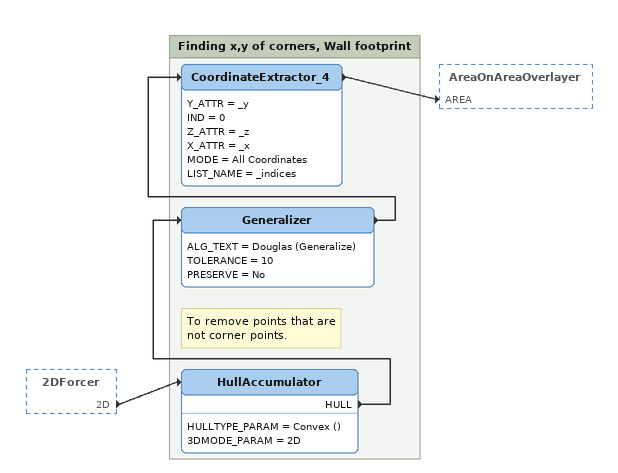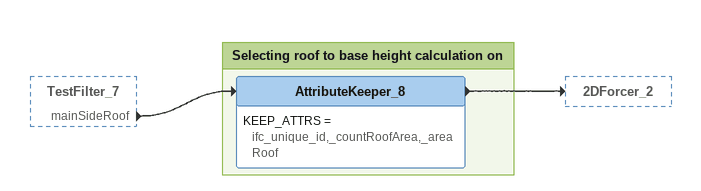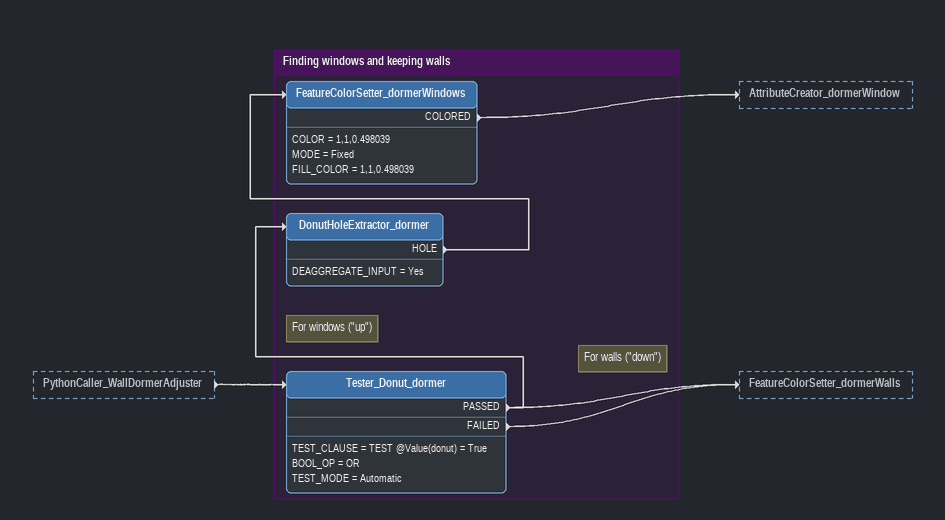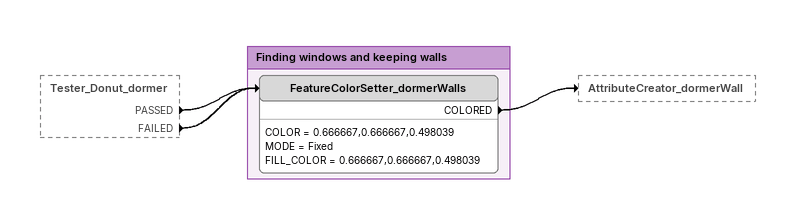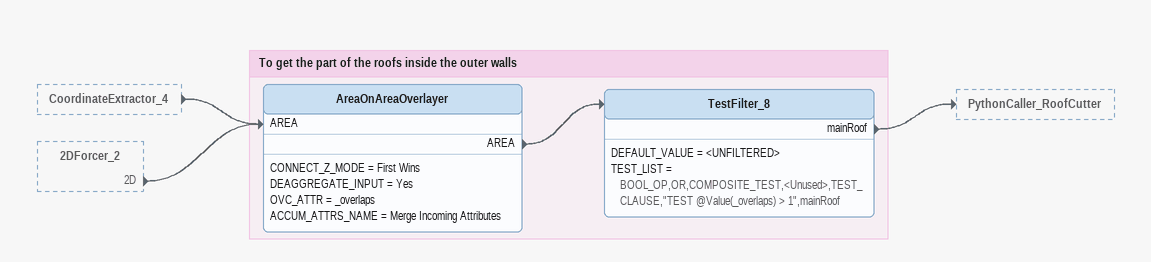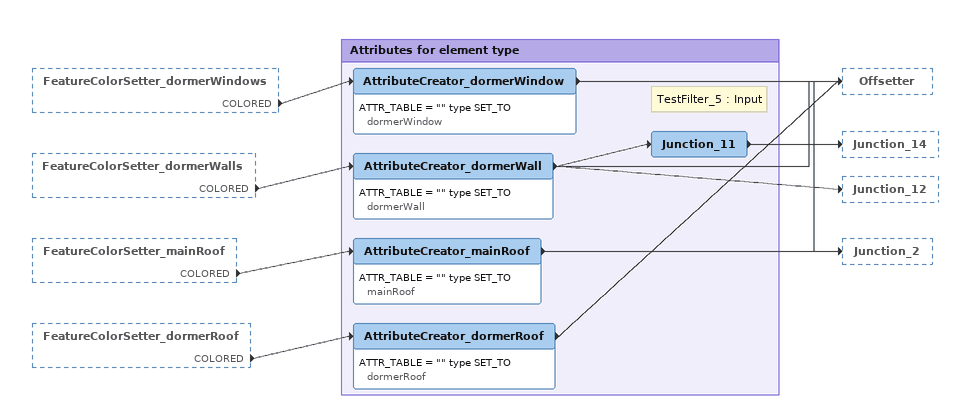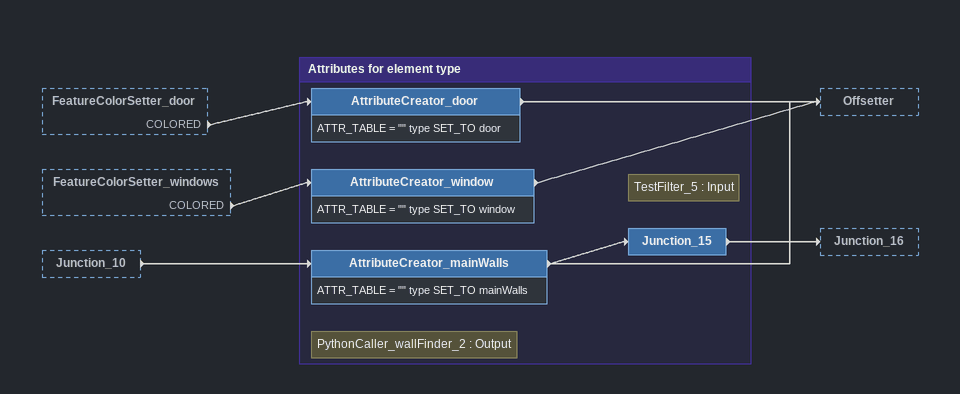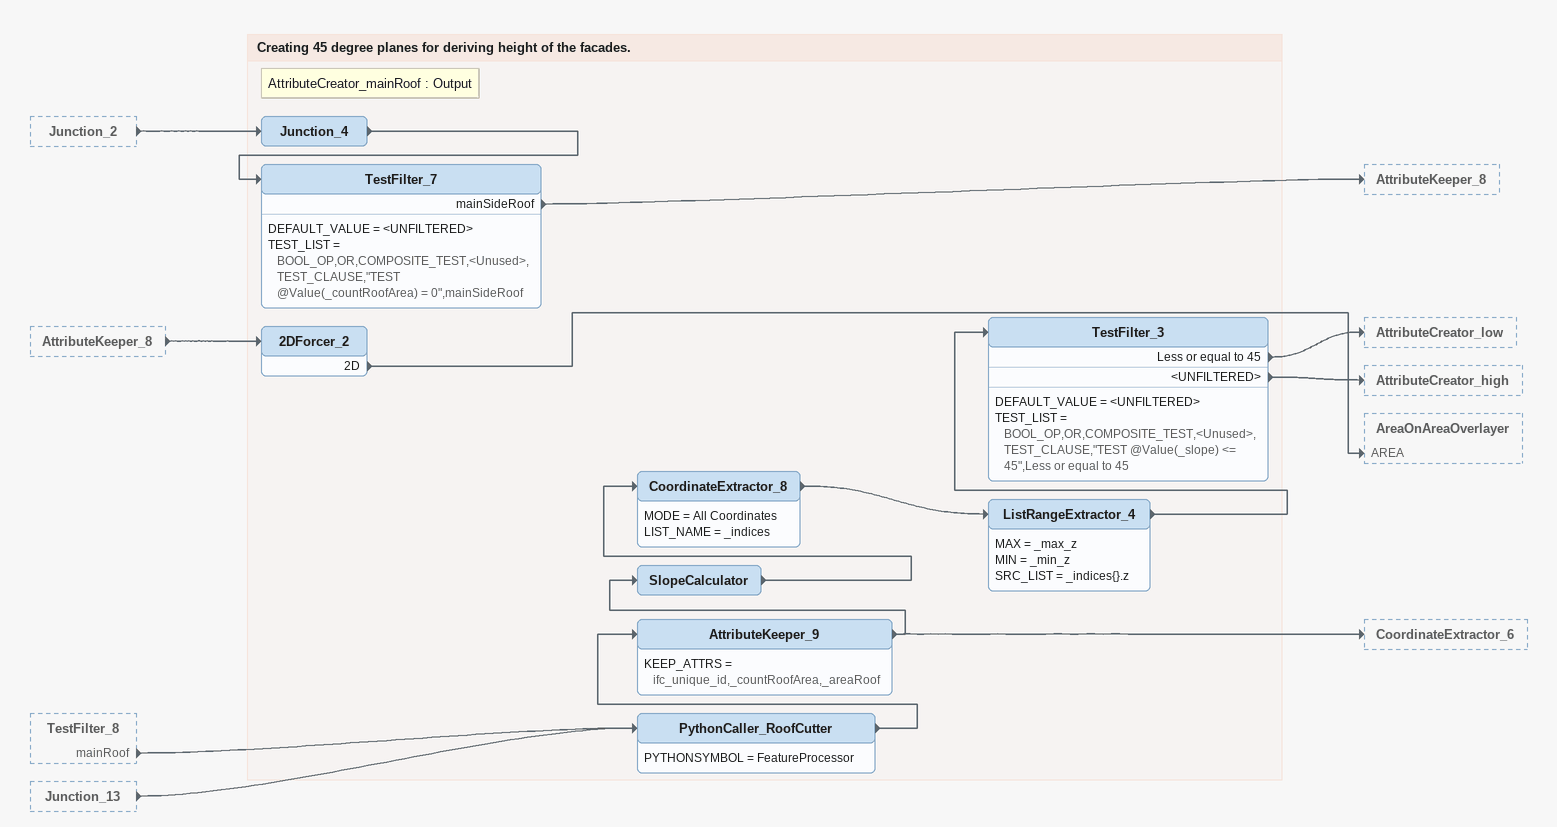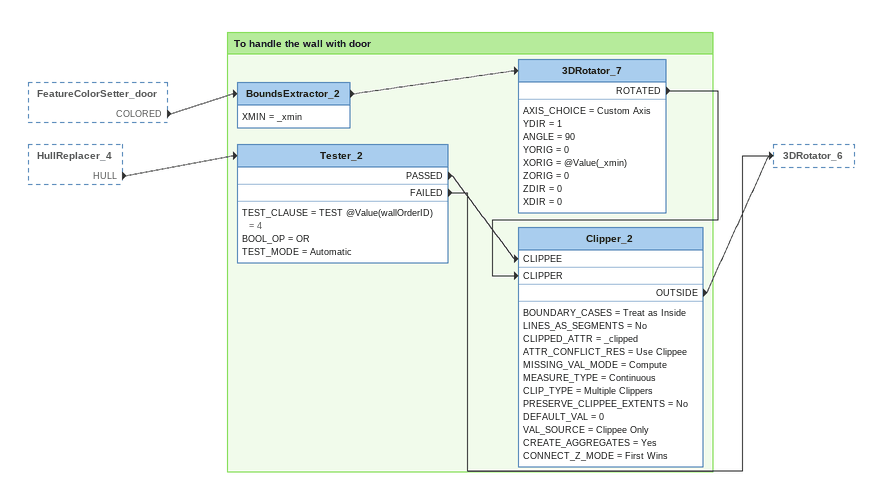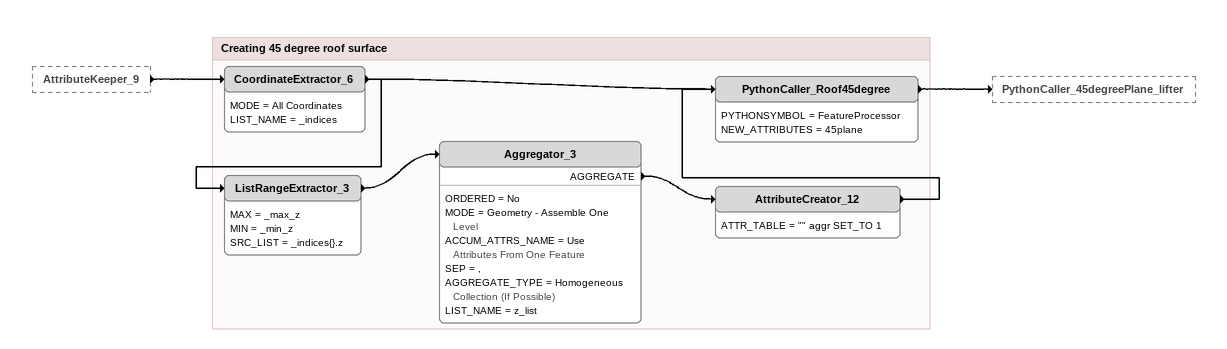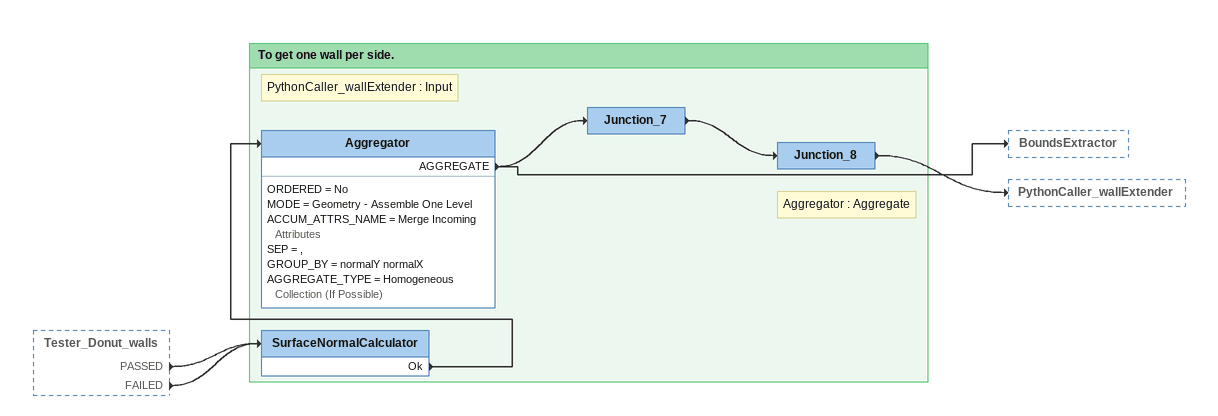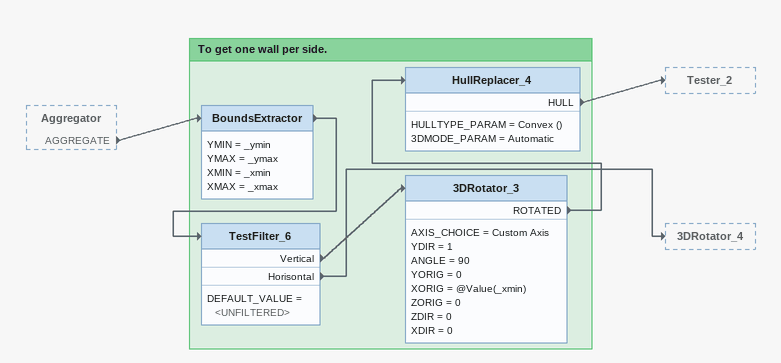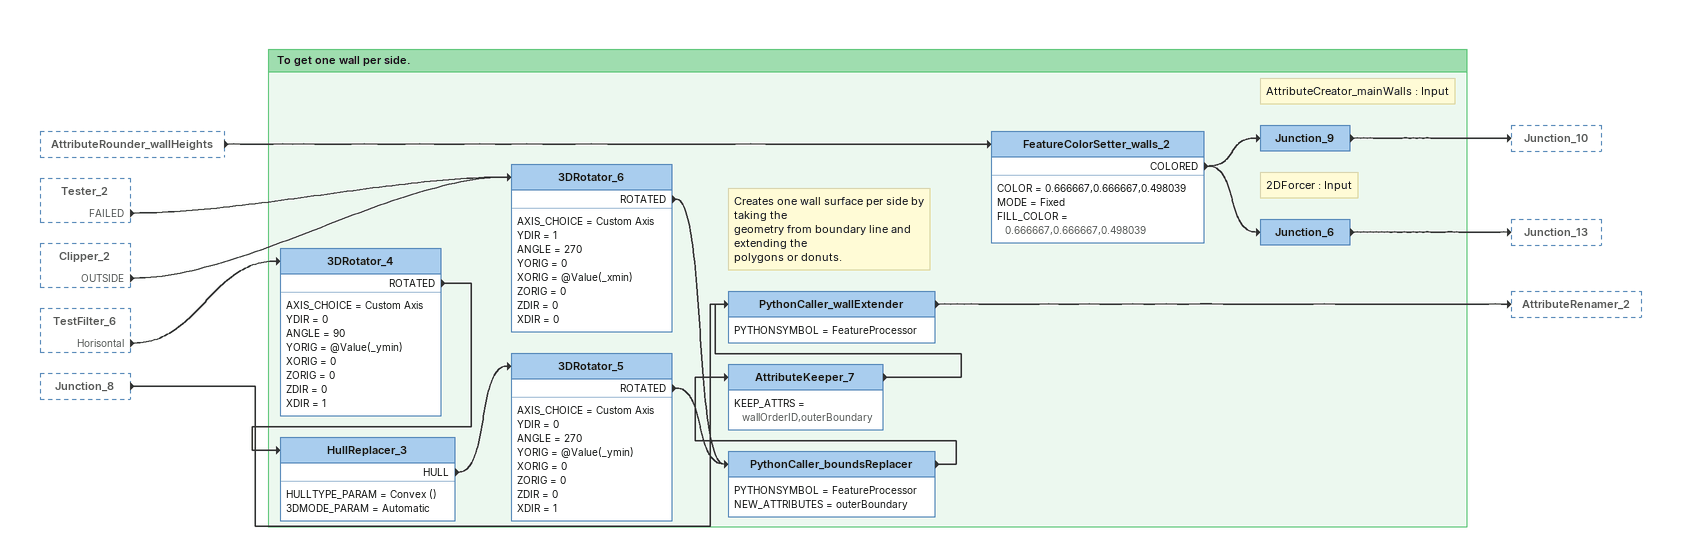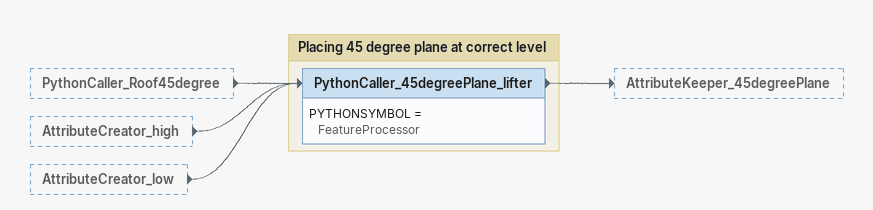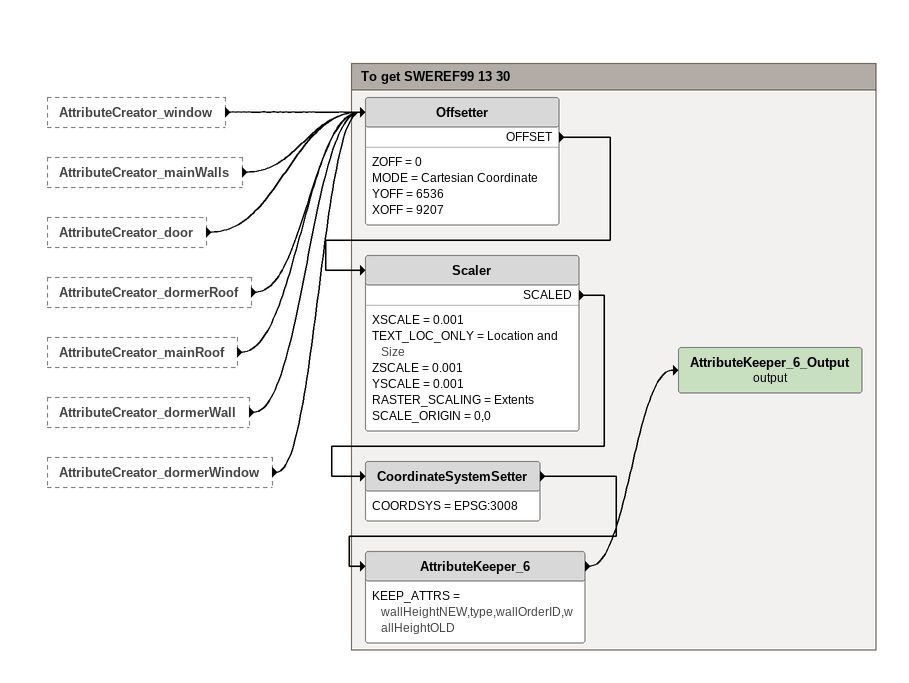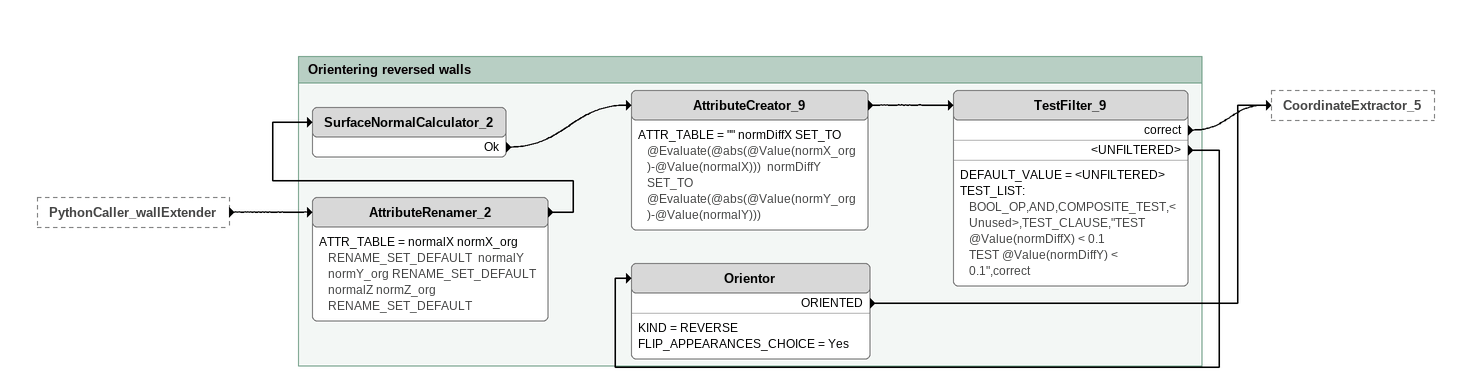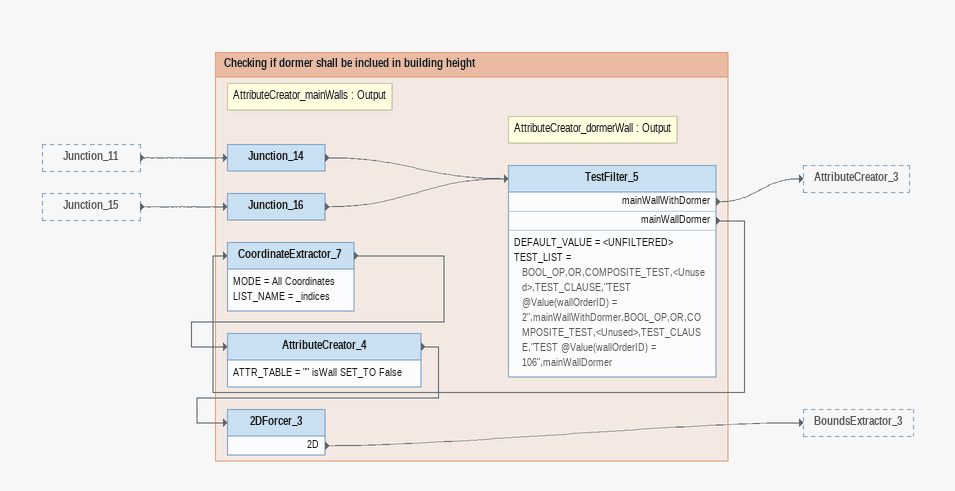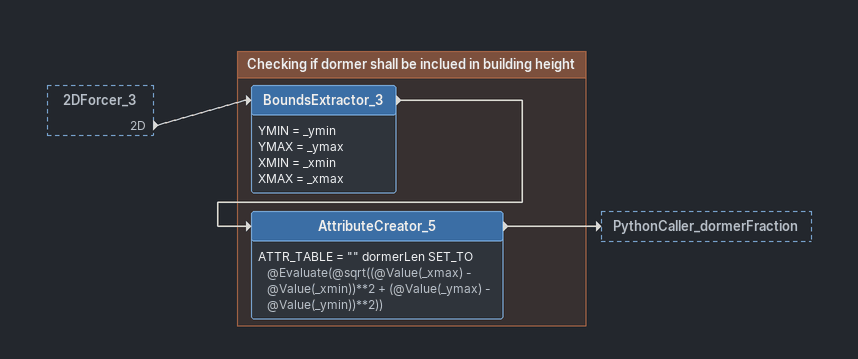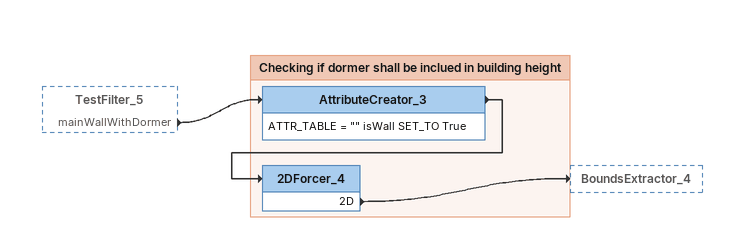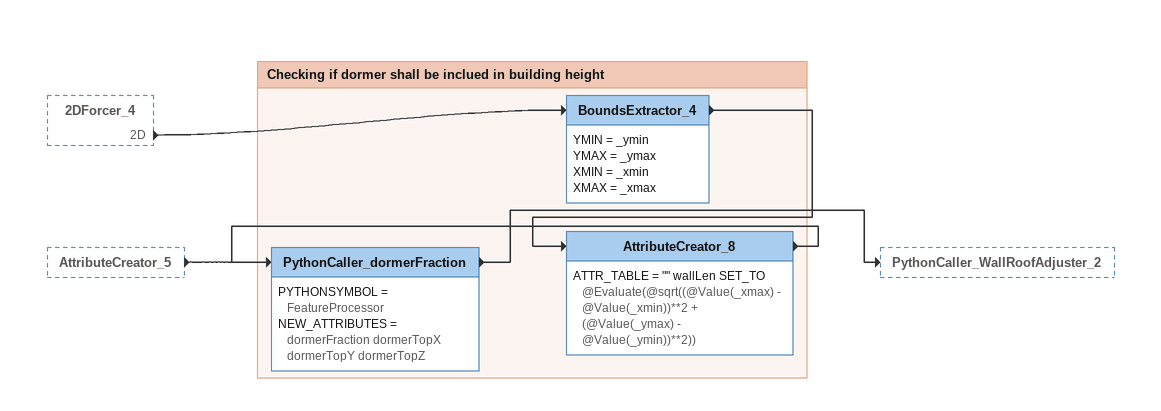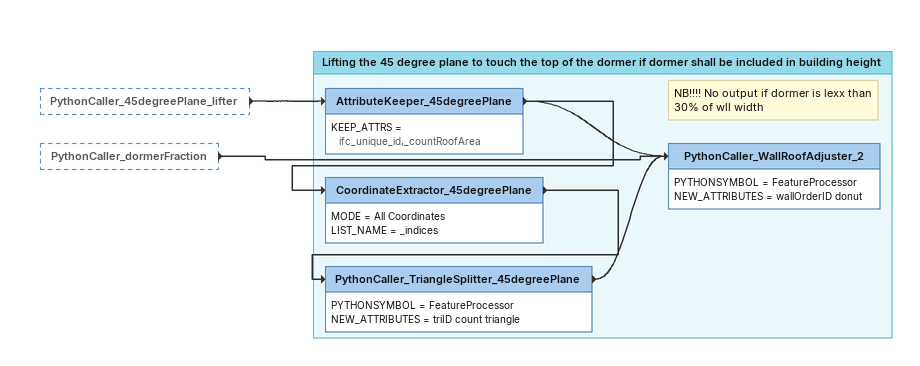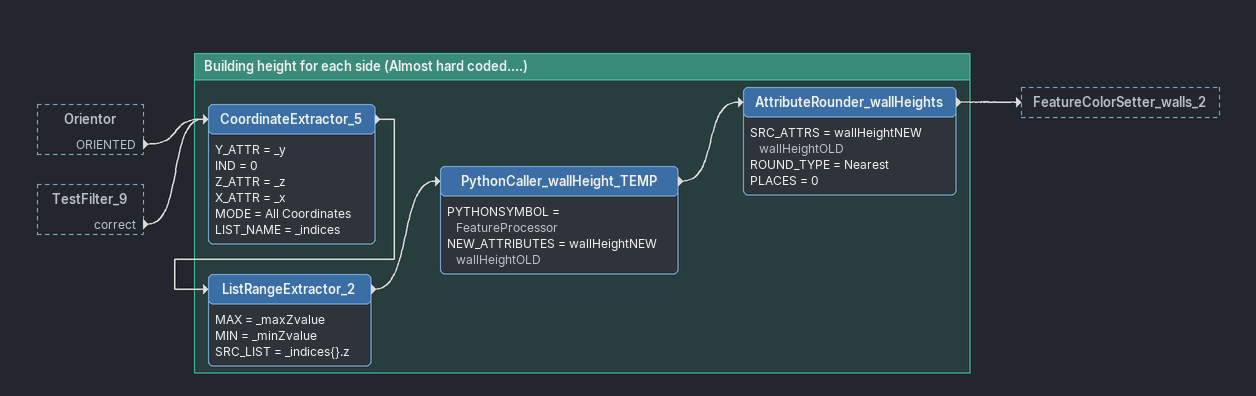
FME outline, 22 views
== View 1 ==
2DForcer [outside]
    2D -> HullAccumulator

Bookmark: Finding x,y of corners, Wall footprint
HullAccumulator
    HULLTYPE_PARAM = Convex ()
    3DMODE_PARAM = 2D
    HULL -> Generalizer
Note: To remove points that are / not corner points.
Generalizer
    ALG_TEXT = Douglas (Generalize)
    TOLERANCE = 10
    PRESERVE = No
    -> CoordinateExtractor_4
CoordinateExtractor_4
    Y_ATTR = _y
    IND = 0
    Z_ATTR = _z
    X_ATTR = _x
    MODE = All Coordinates
    LIST_NAME = _indices
    -> AreaOnAreaOverlayer [AREA]

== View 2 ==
TestFilter_7 [outside]
    mainSideRoof -> AttributeKeeper_8

Bookmark: Selecting roof to base height calculation on
AttributeKeeper_8
    KEEP_ATTRS = ifc_unique_id,_countRoofArea,_areaRoof
    -> 2DForcer_2

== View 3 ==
PythonCaller_WallDormerAdjuster [outside]
    -> Tester_Donut_dormer

Bookmark: Finding windows and keeping walls
Note: For windows ("up")
Note: For walls ("down")
Tester_Donut_dormer
    TEST_CLAUSE = TEST @Value(donut) = True
    BOOL_OP = OR
    TEST_MODE = Automatic
    PASSED -> DonutHoleExtractor_dormer
    PASSED -> FeatureColorSetter_dormerWalls
    FAILED -> FeatureColorSetter_dormerWalls
DonutHoleExtractor_dormer
    DEAGGREGATE_INPUT = Yes
    HOLE -> FeatureColorSetter_dormerWindows
FeatureColorSetter_dormerWindows
    COLOR = 1,1,0.498039
    MODE = Fixed
    FILL_COLOR = 1,1,0.498039
    COLORED -> AttributeCreator_dormerWindow

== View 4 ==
Tester_Donut_dormer [outside]
    PASSED -> FeatureColorSetter_dormerWalls
    FAILED -> FeatureColorSetter_dormerWalls

Bookmark: Finding windows and keeping walls
FeatureColorSetter_dormerWalls
    COLOR = 0.666667,0.666667,0.498039
    MODE = Fixed
    FILL_COLOR = 0.666667,0.666667,0.498039
    COLORED -> AttributeCreator_dormerWall

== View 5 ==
CoordinateExtractor_4 [outside]
    -> AreaOnAreaOverlayer [AREA]
2DForcer_2 [outside]
    2D -> AreaOnAreaOverlayer [AREA]

Bookmark: To get the part of the roofs inside the outer walls
AreaOnAreaOverlayer
    CONNECT_Z_MODE = First Wins
    DEAGGREGATE_INPUT = Yes
    OVC_ATTR = _overlaps
    ACCUM_ATTRS_NAME = Merge Incoming Attributes
    AREA -> TestFilter_8
TestFilter_8
    DEFAULT_VALUE = <UNFILTERED>
    TEST_LIST = BOOL_OP,OR,COMPOSITE_TEST,<Unused>,TEST_CLAUSE,"TEST @Value(_overlaps) > 1",mainRoof
    mainRoof -> PythonCaller_RoofCutter

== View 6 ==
FeatureColorSetter_dormerWindows [outside]
    COLORED -> AttributeCreator_dormerWindow
FeatureColorSetter_dormerWalls [outside]
    COLORED -> AttributeCreator_dormerWall
FeatureColorSetter_mainRoof [outside]
    COLORED -> AttributeCreator_mainRoof
FeatureColorSetter_dormerRoof [outside]
    COLORED -> AttributeCreator_dormerRoof

Bookmark: Attributes for element type
AttributeCreator_mainRoof
    ATTR_TABLE = "" type SET_TO mainRoof
    -> Offsetter
    -> Junction_2
AttributeCreator_dormerRoof
    ATTR_TABLE = "" type SET_TO dormerRoof
    -> Offsetter
AttributeCreator_dormerWindow
    ATTR_TABLE = "" type SET_TO dormerWindow
    -> Offsetter
AttributeCreator_dormerWall
    ATTR_TABLE = "" type SET_TO dormerWall
    -> Offsetter
    -> Junction_12
    -> Junction_11
Note: TestFilter_5 : Input
Junction_11
    -> Junction_14

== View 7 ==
FeatureColorSetter_door [outside]
    COLORED -> AttributeCreator_door
FeatureColorSetter_windows [outside]
    COLORED -> AttributeCreator_window
Junction_10 [outside]
    -> AttributeCreator_mainWalls

Bookmark: Attributes for element type
AttributeCreator_door
    ATTR_TABLE = "" type SET_TO door
    -> Offsetter
AttributeCreator_window
    ATTR_TABLE = "" type SET_TO window
    -> Offsetter
Note: PythonCaller_wallFinder_2 : Output
AttributeCreator_mainWalls
    ATTR_TABLE = "" type SET_TO mainWalls
    -> Offsetter
    -> Junction_15
Note: TestFilter_5 : Input
Junction_15
    -> Junction_16

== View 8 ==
Junction_2 [outside]
    -> Junction_4
AttributeKeeper_8 [outside]
    -> 2DForcer_2
TestFilter_8 [outside]
    mainRoof -> PythonCaller_RoofCutter
Junction_13 [outside]
    -> PythonCaller_RoofCutter

Bookmark: Creating 45 degree planes for deriving height of the facades.
Note: AttributeCreator_mainRoof : Output
Junction_4
    -> TestFilter_7
TestFilter_7
    DEFAULT_VALUE = <UNFILTERED>
    TEST_LIST = BOOL_OP,OR,COMPOSITE_TEST,<Unused>,TEST_CLAUSE,"TEST @Value(_countRoofArea) = 0",mainSideRoof
    mainSideRoof -> AttributeKeeper_8
2DForcer_2
    2D -> AreaOnAreaOverlayer [AREA]
PythonCaller_RoofCutter
    PYTHONSYMBOL = FeatureProcessor
    -> AttributeKeeper_9
AttributeKeeper_9
    KEEP_ATTRS = ifc_unique_id,_countRoofArea,_areaRoof
    -> CoordinateExtractor_6
    -> SlopeCalculator
SlopeCalculator
    -> CoordinateExtractor_8
CoordinateExtractor_8
    MODE = All Coordinates
    LIST_NAME = _indices
    -> ListRangeExtractor_4
ListRangeExtractor_4
    MAX = _max_z
    MIN = _min_z
    SRC_LIST = _indices{}.z
    -> TestFilter_3
TestFilter_3
    DEFAULT_VALUE = <UNFILTERED>
    TEST_LIST = BOOL_OP,OR,COMPOSITE_TEST,<Unused>,TEST_CLAUSE,"TEST @Value(_slope) <= 45",Less or equal to 45
    Less or equal to 45 -> AttributeCreator_low
    <UNFILTERED> -> AttributeCreator_high

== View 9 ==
FeatureColorSetter_door [outside]
    COLORED -> BoundsExtractor_2
HullReplacer_4 [outside]
    HULL -> Tester_2

Bookmark: To handle the wall with door
BoundsExtractor_2
    XMIN = _xmin
    -> 3DRotator_7
3DRotator_7
    AXIS_CHOICE = Custom Axis
    YDIR = 1
    ANGLE = 90
    YORIG = 0
    XORIG = @Value(_xmin)
    ZORIG = 0
    ZDIR = 0
    XDIR = 0
    ROTATED -> Clipper_2 [CLIPPER]
Tester_2
    TEST_CLAUSE = TEST @Value(wallOrderID) = 4
    BOOL_OP = OR
    TEST_MODE = Automatic
    PASSED -> Clipper_2 [CLIPPEE]
    FAILED -> 3DRotator_6
Clipper_2
    BOUNDARY_CASES = Treat as Inside
    LINES_AS_SEGMENTS = No
    CLIPPED_ATTR = _clipped
    ATTR_CONFLICT_RES = Use Clippee
    MISSING_VAL_MODE = Compute
    MEASURE_TYPE = Continuous
    CLIP_TYPE = Multiple Clippers
    PRESERVE_CLIPPEE_EXTENTS = No
    DEFAULT_VAL = 0
    VAL_SOURCE = Clippee Only
    CREATE_AGGREGATES = Yes
    CONNECT_Z_MODE = First Wins
    OUTSIDE -> 3DRotator_6

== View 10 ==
AttributeKeeper_9 [outside]
    -> CoordinateExtractor_6

Bookmark: Creating 45 degree roof surface
CoordinateExtractor_6
    MODE = All Coordinates
    LIST_NAME = _indices
    -> ListRangeExtractor_3
    -> PythonCaller_Roof45degree
ListRangeExtractor_3
    MAX = _max_z
    MIN = _min_z
    SRC_LIST = _indices{}.z
    -> Aggregator_3
Aggregator_3
    ORDERED = No
    MODE = Geometry - Assemble One Level
    ACCUM_ATTRS_NAME = Use Attributes From One Feature
    SEP = ,
    AGGREGATE_TYPE = Homogeneous Collection (If Possible)
    LIST_NAME = z_list
    AGGREGATE -> AttributeCreator_12
AttributeCreator_12
    ATTR_TABLE = "" aggr SET_TO 1
    -> PythonCaller_Roof45degree
PythonCaller_Roof45degree
    PYTHONSYMBOL = FeatureProcessor
    NEW_ATTRIBUTES = 45plane
    -> PythonCaller_45degreePlane_lifter

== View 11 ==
Tester_Donut_walls [outside]
    PASSED -> SurfaceNormalCalculator
    FAILED -> SurfaceNormalCalculator

Bookmark: To get one wall per side.
SurfaceNormalCalculator
    Ok -> Aggregator
Aggregator
    ORDERED = No
    MODE = Geometry - Assemble One Level
    ACCUM_ATTRS_NAME = Merge Incoming Attributes
    SEP = ,
    GROUP_BY = normalY normalX
    AGGREGATE_TYPE = Homogeneous Collection (If Possible)
    AGGREGATE -> BoundsExtractor
    AGGREGATE -> Junction_7
Note: PythonCaller_wallExtender : Input
Junction_7
    -> Junction_8
Note: Aggregator : Aggregate
Junction_8
    -> PythonCaller_wallExtender

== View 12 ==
Aggregator [outside]
    AGGREGATE -> BoundsExtractor

Bookmark: To get one wall per side.
BoundsExtractor
    YMIN = _ymin
    YMAX = _ymax
    XMIN = _xmin
    XMAX = _xmax
    -> TestFilter_6
TestFilter_6
    DEFAULT_VALUE = <UNFILTERED>
    Vertical -> 3DRotator_3
    Horisontal -> 3DRotator_4
3DRotator_3
    AXIS_CHOICE = Custom Axis
    YDIR = 1
    ANGLE = 90
    YORIG = 0
    XORIG = @Value(_xmin)
    ZORIG = 0
    ZDIR = 0
    XDIR = 0
    ROTATED -> HullReplacer_4
HullReplacer_4
    HULLTYPE_PARAM = Convex ()
    3DMODE_PARAM = Automatic
    HULL -> Tester_2

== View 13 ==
AttributeRounder_wallHeights [outside]
    -> FeatureColorSetter_walls_2
Tester_2 [outside]
    FAILED -> 3DRotator_6
Clipper_2 [outside]
    OUTSIDE -> 3DRotator_6
TestFilter_6 [outside]
    Horisontal -> 3DRotator_4
Junction_8 [outside]
    -> PythonCaller_wallExtender

Bookmark: To get one wall per side.
3DRotator_6
    AXIS_CHOICE = Custom Axis
    YDIR = 1
    ANGLE = 270
    YORIG = 0
    XORIG = @Value(_xmin)
    ZORIG = 0
    ZDIR = 0
    XDIR = 0
    ROTATED -> PythonCaller_boundsReplacer
3DRotator_4
    AXIS_CHOICE = Custom Axis
    YDIR = 0
    ANGLE = 90
    YORIG = @Value(_ymin)
    XORIG = 0
    ZORIG = 0
    ZDIR = 0
    XDIR = 1
    ROTATED -> HullReplacer_3
HullReplacer_3
    HULLTYPE_PARAM = Convex ()
    3DMODE_PARAM = Automatic
    HULL -> 3DRotator_5
3DRotator_5
    AXIS_CHOICE = Custom Axis
    YDIR = 0
    ANGLE = 270
    YORIG = @Value(_ymin)
    XORIG = 0
    ZORIG = 0
    ZDIR = 0
    XDIR = 1
    ROTATED -> PythonCaller_boundsReplacer
PythonCaller_boundsReplacer
    PYTHONSYMBOL = FeatureProcessor
    NEW_ATTRIBUTES = outerBoundary
    -> AttributeKeeper_7
AttributeKeeper_7
    KEEP_ATTRS = wallOrderID,outerBoundary
    -> PythonCaller_wallExtender
Note: Creates one wall surface per side by taking the / geometry from boundary line and extending the / polygons or donuts.
PythonCaller_wallExtender
    PYTHONSYMBOL = FeatureProcessor
    -> AttributeRenamer_2
FeatureColorSetter_walls_2
    COLOR = 0.666667,0.666667,0.498039
    MODE = Fixed
    FILL_COLOR = 0.666667,0.666667,0.498039
    COLORED -> Junction_9
    COLORED -> Junction_6
Note: AttributeCreator_mainWalls : Input
Junction_9
    -> Junction_10
Note: 2DForcer : Input
Junction_6
    -> Junction_13

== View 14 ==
PythonCaller_Roof45degree [outside]
    -> PythonCaller_45degreePlane_lifter
AttributeCreator_high [outside]
    -> PythonCaller_45degreePlane_lifter
AttributeCreator_low [outside]
    -> PythonCaller_45degreePlane_lifter

Bookmark: Placing 45 degree plane at correct level
PythonCaller_45degreePlane_lifter
    PYTHONSYMBOL = FeatureProcessor
    -> AttributeKeeper_45degreePlane

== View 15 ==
AttributeCreator_window [outside]
    -> Offsetter
AttributeCreator_mainWalls [outside]
    -> Offsetter
AttributeCreator_door [outside]
    -> Offsetter
AttributeCreator_dormerRoof [outside]
    -> Offsetter
AttributeCreator_mainRoof [outside]
    -> Offsetter
AttributeCreator_dormerWall [outside]
    -> Offsetter
AttributeCreator_dormerWindow [outside]
    -> Offsetter

Bookmark: To get SWEREF99 13 30
Offsetter
    ZOFF = 0
    MODE = Cartesian Coordinate
    YOFF = 6536
    XOFF = 9207
    OFFSET -> Scaler
Scaler
    XSCALE = 0.001
    TEXT_LOC_ONLY = Location and Size
    ZSCALE = 0.001
    YSCALE = 0.001
    RASTER_SCALING = Extents
    SCALE_ORIGIN = 0,0
    SCALED -> CoordinateSystemSetter
CoordinateSystemSetter
    COORDSYS = EPSG:3008
    -> AttributeKeeper_6
AttributeKeeper_6
    KEEP_ATTRS = wallHeightNEW,type,wallOrderID,wallHeightOLD
    -> AttributeKeeper_6_Output (output)
AttributeKeeper_6_Output (output)

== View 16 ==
PythonCaller_wallExtender [outside]
    -> AttributeRenamer_2

Bookmark: Orientering reversed walls
AttributeRenamer_2
    ATTR_TABLE = normalX normX_org RENAME_SET_DEFAULT  normalY normY_org RENAME_SET_DEFAULT  normalZ normZ_org RENAME_SET_DEFAULT
    -> SurfaceNormalCalculator_2
SurfaceNormalCalculator_2
    Ok -> AttributeCreator_9
AttributeCreator_9
    ATTR_TABLE = "" normDiffX SET_TO @Evaluate(@abs(@Value(normX_org)-@Value(normalX)))  normDiffY SET_TO @Evaluate(@abs(@Value(normY_org)-@Value(normalY)))
    -> TestFilter_9
TestFilter_9
    DEFAULT_VALUE = <UNFILTERED>
    TEST_LIST:
      BOOL_OP,AND,COMPOSITE_TEST,<Unused>,TEST_CLAUSE,"TEST @Value(normDiffX) < 0.1
      TEST @Value(normDiffY) < 0.1",correct
    correct -> CoordinateExtractor_5
    <UNFILTERED> -> Orientor
Orientor
    KIND = REVERSE
    FLIP_APPEARANCES_CHOICE = Yes
    ORIENTED -> CoordinateExtractor_5

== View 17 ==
Junction_11 [outside]
    -> Junction_14
Junction_15 [outside]
    -> Junction_16

Bookmark: Checking if dormer shall be inclued in building height
Note: AttributeCreator_dormerWall : Output
Junction_14
    -> TestFilter_5
Note: AttributeCreator_mainWalls : Output
Junction_16
    -> TestFilter_5
TestFilter_5
    DEFAULT_VALUE = <UNFILTERED>
    TEST_LIST = BOOL_OP,OR,COMPOSITE_TEST,<Unused>,TEST_CLAUSE,"TEST @Value(wallOrderID) = 2",mainWallWithDormer,BOOL_OP,OR,COMPOSITE_TEST,<Unused>,TEST_CLAUSE,"TEST @Value(wallOrderID) = 106",mainWallDormer
    mainWallWithDormer -> AttributeCreator_3
    mainWallDormer -> CoordinateExtractor_7
CoordinateExtractor_7
    MODE = All Coordinates
    LIST_NAME = _indices
    -> AttributeCreator_4
AttributeCreator_4
    ATTR_TABLE = "" isWall SET_TO False
    -> 2DForcer_3
2DForcer_3
    2D -> BoundsExtractor_3

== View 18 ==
2DForcer_3 [outside]
    2D -> BoundsExtractor_3

Bookmark: Checking if dormer shall be inclued in building height
BoundsExtractor_3
    YMIN = _ymin
    YMAX = _ymax
    XMIN = _xmin
    XMAX = _xmax
    -> AttributeCreator_5
AttributeCreator_5
    ATTR_TABLE = "" dormerLen SET_TO @Evaluate(@sqrt((@Value(_xmax) - @Value(_xmin))**2 + (@Value(_ymax) - @Value(_ymin))**2))
    -> PythonCaller_dormerFraction

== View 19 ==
TestFilter_5 [outside]
    mainWallWithDormer -> AttributeCreator_3

Bookmark: Checking if dormer shall be inclued in building height
AttributeCreator_3
    ATTR_TABLE = "" isWall SET_TO True
    -> 2DForcer_4
2DForcer_4
    2D -> BoundsExtractor_4

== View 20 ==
2DForcer_4 [outside]
    2D -> BoundsExtractor_4
AttributeCreator_5 [outside]
    -> PythonCaller_dormerFraction

Bookmark: Checking if dormer shall be inclued in building height
BoundsExtractor_4
    YMIN = _ymin
    YMAX = _ymax
    XMIN = _xmin
    XMAX = _xmax
    -> AttributeCreator_8
AttributeCreator_8
    ATTR_TABLE = "" wallLen SET_TO @Evaluate(@sqrt((@Value(_xmax) - @Value(_xmin))**2 + (@Value(_ymax) - @Value(_ymin))**2))
    -> PythonCaller_dormerFraction
PythonCaller_dormerFraction
    PYTHONSYMBOL = FeatureProcessor
    NEW_ATTRIBUTES = dormerFraction dormerTopX dormerTopY dormerTopZ
    -> PythonCaller_WallRoofAdjuster_2

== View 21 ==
PythonCaller_45degreePlane_lifter [outside]
    -> AttributeKeeper_45degreePlane
PythonCaller_dormerFraction [outside]
    -> PythonCaller_WallRoofAdjuster_2

Bookmark: Lifting the 45 degree plane to touch the top of the dormer if dormer shall be included in building height
AttributeKeeper_45degreePlane
    KEEP_ATTRS = ifc_unique_id,_countRoofArea
    -> CoordinateExtractor_45degreePlane
    -> PythonCaller_WallRoofAdjuster_2
CoordinateExtractor_45degreePlane
    MODE = All Coordinates
    LIST_NAME = _indices
    -> PythonCaller_TriangleSplitter_45degreePlane
PythonCaller_TriangleSplitter_45degreePlane
    PYTHONSYMBOL = FeatureProcessor
    NEW_ATTRIBUTES = triID count triangle
    -> PythonCaller_WallRoofAdjuster_2
Note: NB!!!! No output if dormer is lexx than 30% of wll width
PythonCaller_WallRoofAdjuster_2
    PYTHONSYMBOL = FeatureProcessor
    NEW_ATTRIBUTES = wallOrderID donut

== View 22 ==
Orientor [outside]
    ORIENTED -> CoordinateExtractor_5
TestFilter_9 [outside]
    correct -> CoordinateExtractor_5

Bookmark: Building height for each side (Almost hard coded....)
CoordinateExtractor_5
    Y_ATTR = _y
    IND = 0
    Z_ATTR = _z
    X_ATTR = _x
    MODE = All Coordinates
    LIST_NAME = _indices
    -> ListRangeExtractor_2
ListRangeExtractor_2
    MAX = _maxZvalue
    MIN = _minZvalue
    SRC_LIST = _indices{}.z
    -> PythonCaller_wallHeight_TEMP
PythonCaller_wallHeight_TEMP
    PYTHONSYMBOL = FeatureProcessor
    NEW_ATTRIBUTES = wallHeightNEW wallHeightOLD
    -> AttributeRounder_wallHeights
AttributeRounder_wallHeights
    SRC_ATTRS = wallHeightNEW wallHeightOLD
    ROUND_TYPE = Nearest
    PLACES = 0
    -> FeatureColorSetter_walls_2
